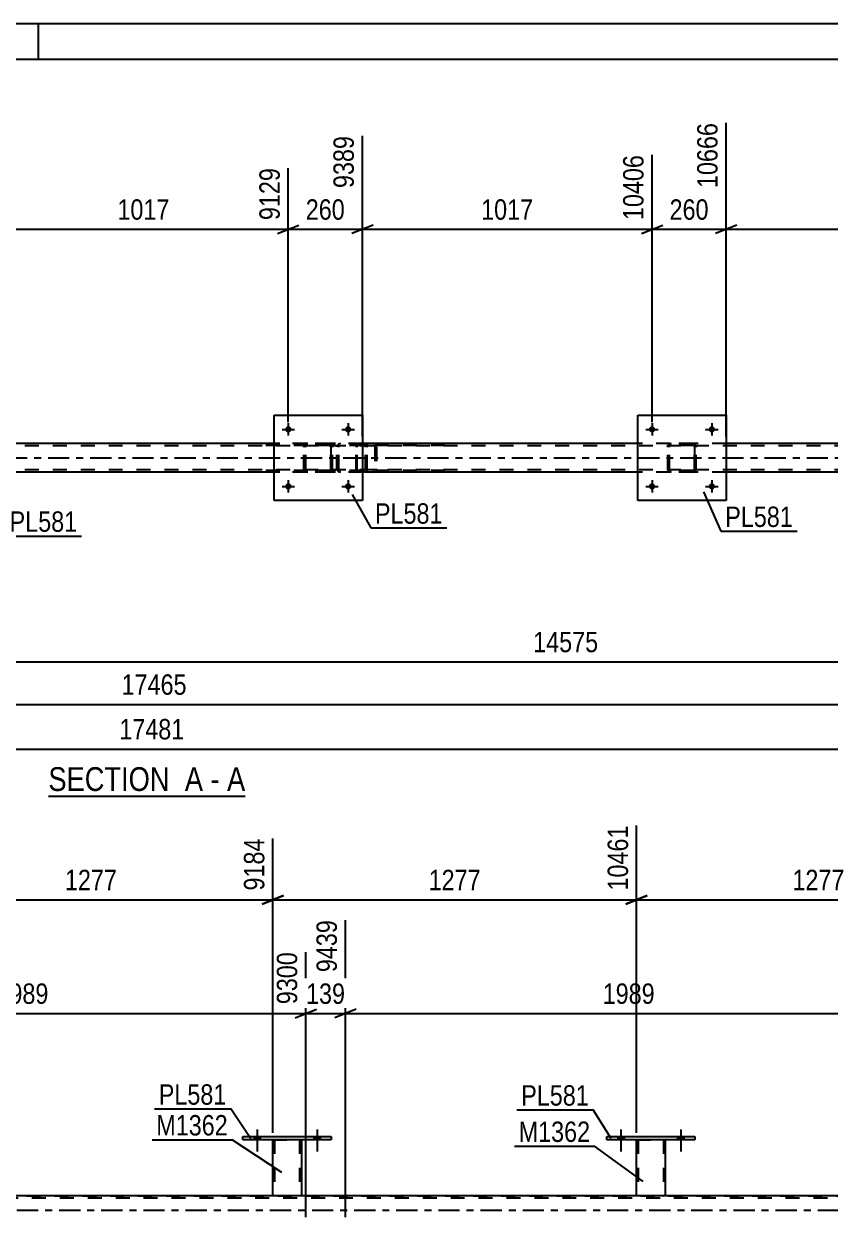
# Model space of a CAD drawing. Header units: millimetres. Extents: x 0 to 841, y 0 to 594.
# Drawn here: x 419 to 532.2, y 426.5 to 594 of the extents above; entities that cross this region are included whole.
import ezdxf

# ---------------------------------------------------------------- set-up
doc = ezdxf.new("R2010")
doc.units = ezdxf.units.MM
doc.linetypes.add('DXK_LINE_DOT2', pattern=[3.9198, 1.9599, -1.9599])
doc.linetypes.add('DXK_LINE_DOT3', pattern=[5.9187, 2.979, -0.9799, 0.9799, -0.9799])
doc.styles.add('Arial Narrow', font='ARIALN.TTF', dxfattribs={"height": 0.2})

# ---------------------------------------------------------------- blocks, each defined once
blk = doc.blocks.new('Unknown-404166606-1135')
at = {"color": 5, "linetype": 'Continuous'}
for p, q in [((841, 594), (0, 594)), ((421, 589), (421, 594)), ((836, 589), (5, 589))]:
    blk.add_line(p, q, dxfattribs=at)
blk = doc.blocks.new('Unknown-404166606-11 - 1346')
at = {"color": 6, "linetype": 'Continuous'}
blk.add_line((422.4, 485.54), (450.05, 485.54), dxfattribs=at)
at = {"color": 0, "linetype": 'Continuous'}
for points in [[(440.51, 486.29), (440.51, 489.79), (422.4, 489.79), (422.4, 486.29)], [(444.12, 486.29), (444.12, 489.79), (441.56, 489.79), (441.56, 486.29)], [(446.44, 486.29), (446.44, 489.79), (445.17, 489.79), (445.17, 486.29)], [(450.05, 486.29), (450.05, 489.79), (447.49, 489.79), (447.49, 486.29)]]:
    blk.add_wipeout(points, dxfattribs=at)
at = {"color": 7, "linetype": 'Continuous', "style": 'Arial Narrow'}
for s, p in [('SECTION ', (422.4, 486.29)), ('A', (441.56, 486.29)), ('A', (447.49, 486.29)), ('-', (445.17, 486.29))]:
    blk.add_text(s, height=3.34, dxfattribs=at).set_placement(p)
blk = doc.blocks.new('Part-404166606-20045 - 1346')
at = {"color": 7, "linetype": 'DXK_LINE_DOT2'}
for p, q in [((509.37, 534.58), (509.4, 534.76)), ((509.4, 534.76), (509.37, 534.58)), ((509.37, 531.54), (509.37, 534.58)), ((509.37, 531.54), (509.37, 534.58)), ((509.61, 534.58), (509.63, 534.67)), ((509.61, 531.54), (509.61, 534.58)), ((509.61, 531.54), (509.61, 534.58)), ((509.63, 534.67), (509.68, 534.75)), ((509.66, 535.02), (509.85, 535.06)), ((509.85, 535.06), (509.66, 535.02)), ((509.68, 534.75), (509.76, 534.8)), ((509.76, 534.8), (509.85, 534.82)), ((512.89, 535.06), (509.85, 535.06)), ((512.89, 534.82), (509.85, 534.82)), ((512.89, 535.06), (513.07, 535.02)), ((513.07, 535.02), (512.89, 535.06)), ((512.89, 534.82), (512.98, 534.8)), ((512.98, 534.8), (513.06, 534.75)), ((513.06, 534.75), (513.11, 534.67)), ((513.11, 534.67), (513.13, 534.58)), ((513.13, 531.54), (513.13, 534.58)), ((513.13, 534.58), (513.13, 531.54)), ((513.33, 534.76), (513.37, 534.58)), ((513.37, 534.58), (513.33, 534.76)), ((513.37, 531.54), (513.37, 534.58)), ((513.37, 531.54), (513.37, 534.58)), ((509.4, 531.35), (509.37, 531.54)), ((509.37, 531.54), (509.4, 531.35)), ((509.63, 531.44), (509.61, 531.54)), ((509.68, 531.37), (509.63, 531.44)), ((509.76, 531.31), (509.68, 531.37)), ((509.85, 531.3), (509.76, 531.31)), ((512.89, 531.3), (509.85, 531.3)), ((512.98, 531.31), (512.89, 531.3)), ((513.06, 531.37), (512.98, 531.31)), ((513.11, 531.44), (513.06, 531.37)), ((513.13, 531.54), (513.11, 531.44)), ((513.37, 531.54), (513.33, 531.35)), ((513.33, 531.35), (513.37, 531.54)), ((509.85, 531.06), (509.66, 531.09)), ((509.66, 531.09), (509.85, 531.06)), ((512.89, 531.06), (509.85, 531.06)), ((513.07, 531.09), (512.89, 531.06)), ((512.89, 531.06), (513.07, 531.09))]:
    blk.add_line(p, q, dxfattribs=at)
at = {"color": 7, "linetype": 'DXK_LINE_DOT3'}
blk.add_line((511.37, 533.06), (511.37, 533.06), dxfattribs=at)
at = {"color": 7, "linetype": 'DXK_LINE_DOT2'}
for centre, start, end in [((509.85, 534.58), 112.5, 157.5), ((509.85, 534.58), 112.5, 157.5), ((512.89, 534.58), 22.5, 67.5), ((512.89, 534.58), 22.5, 67.5), ((509.85, 531.54), 202.5, 247.5), ((509.85, 531.54), 202.5, 247.5), ((512.89, 531.54), 292.5, 337.5), ((512.89, 531.54), 292.5, 337.5)]:
    blk.add_arc(centre, 0.48, start, end, dxfattribs=at)
blk = doc.blocks.new('Part-404166606-1523 - 1346')
at = {"color": 7, "linetype": 'DXK_LINE_DOT2'}
for p, q in [((466.66, 535.06), (451.67, 535.06)), ((466.66, 534.82), (451.67, 534.82)), ((462.95, 534.76), (462.91, 534.58)), ((462.91, 531.54), (462.91, 534.58)), ((463.17, 534.58), (463.19, 534.67)), ((463.17, 531.54), (463.17, 534.58)), ((463.19, 534.67), (463.24, 534.75)), ((463.42, 535.06), (463.23, 535.02)), ((463.24, 534.75), (463.32, 534.8)), ((463.32, 534.8), (463.42, 534.82)), ((466.85, 535.02), (466.66, 535.06)), ((466.66, 534.82), (466.75, 534.8)), ((466.75, 534.8), (466.84, 534.75)), ((466.84, 534.75), (466.89, 534.67)), ((466.89, 534.67), (466.91, 534.58)), ((466.91, 531.54), (466.91, 534.58)), ((467.15, 534.66), (467.13, 534.76)), ((467.17, 534.58), (467.15, 534.66)), ((467.17, 531.54), (467.17, 534.58)), ((466.66, 531.3), (451.67, 531.3)), ((462.91, 531.54), (462.95, 531.35)), ((463.19, 531.44), (463.17, 531.54)), ((463.24, 531.37), (463.19, 531.44)), ((463.32, 531.31), (463.24, 531.37)), ((463.42, 531.3), (463.32, 531.31)), ((466.75, 531.31), (466.66, 531.3)), ((466.84, 531.37), (466.75, 531.31)), ((466.89, 531.44), (466.84, 531.37)), ((466.91, 531.54), (466.89, 531.44)), ((467.13, 531.35), (467.15, 531.45)), ((467.15, 531.45), (467.17, 531.54)), ((466.66, 531.06), (451.67, 531.06)), ((463.23, 531.09), (463.42, 531.06)), ((466.66, 531.06), (466.85, 531.09))]:
    blk.add_line(p, q, dxfattribs=at)
for centre, start, end in [((463.4, 534.55), 110.7583, 155.68), ((466.68, 534.55), 24.32, 69.2417), ((463.4, 531.56), 204.32, 249.2417), ((466.68, 531.56), 290.7583, 335.68)]:
    blk.add_arc(centre, 0.496, start, end, dxfattribs=at)
blk = doc.blocks.new('Part-404166606-1416 - 1346')
at = {"color": 7, "linetype": 'DXK_LINE_DOT2'}
for p, q in [((738.57, 534.74), (90.91, 534.74)), ((466.49, 535.06), (454.09, 535.06)), ((517.57, 535.06), (505.17, 535.06)), ((738.57, 531.38), (90.91, 531.38)), ((466.49, 531.06), (454.09, 531.06)), ((517.57, 531.06), (505.17, 531.06))]:
    blk.add_line(p, q, dxfattribs=at)
at = {"color": 2, "linetype": 'Continuous'}
for p, q in [((454.09, 535.06), (415.41, 535.06)), ((505.17, 535.06), (466.49, 535.06)), ((556.25, 535.06), (517.57, 535.06)), ((454.09, 531.06), (415.41, 531.06)), ((505.17, 531.06), (466.49, 531.06)), ((556.25, 531.06), (517.57, 531.06))]:
    blk.add_line(p, q, dxfattribs=at)
at = {"color": 7, "linetype": 'DXK_LINE_DOT3'}
blk.add_line((90.91, 533.06), (738.57, 533.06), dxfattribs=at)
blk = doc.blocks.new('Bolt-404166606-20072 - 1346')
at = {"linetype": 'Continuous'}
for points in [[(507.61, 529.06, -1), (506.73, 529.06, -1)], [(516.01, 529.06, -1), (515.13, 529.06, -1)]]:
    blk.add_hatch(color=1, dxfattribs=at).paths.add_polyline_path(points)
at = {"color": 1, "linetype": 'Continuous'}
for p, q in [((507.17, 529.94), (507.17, 528.18)), ((515.57, 529.94), (515.57, 528.18)), ((506.29, 529.06), (508.05, 529.06)), ((514.69, 529.06), (516.45, 529.06))]:
    blk.add_line(p, q, dxfattribs=at)
blk = doc.blocks.new('Part-404166606-1515 - 1346')
at = {"color": 7, "linetype": 'DXK_LINE_DOT2'}
for p, q in [((465.64, 534.76), (465.62, 534.58)), ((465.62, 531.54), (465.62, 534.58)), ((465.7, 534.91), (465.64, 534.76)), ((465.79, 535.02), (465.7, 534.91)), ((465.76, 534.58), (465.77, 534.67)), ((465.76, 531.54), (465.76, 534.58)), ((465.77, 534.67), (465.8, 534.75)), ((465.89, 535.06), (465.79, 535.02)), ((465.8, 534.75), (465.84, 534.8)), ((465.84, 534.8), (465.89, 534.82)), ((478.05, 535.06), (465.89, 535.06)), ((478.05, 534.82), (465.89, 534.82)), ((467.17, 534.82), (467.17, 535.06)), ((468.17, 535.02), (467.98, 535.06)), ((467.98, 534.82), (468.08, 534.8)), ((468.08, 534.8), (468.16, 534.75)), ((468.16, 534.75), (468.21, 534.67)), ((468.21, 534.67), (468.23, 534.58)), ((468.23, 534.58), (468.23, 531.54)), ((468.47, 534.66), (468.45, 534.76)), ((468.49, 534.58), (468.47, 534.66)), ((468.49, 534.58), (468.49, 531.54)), ((465.62, 531.54), (465.64, 531.35)), ((465.64, 531.35), (465.7, 531.2)), ((465.7, 531.2), (465.79, 531.09)), ((465.77, 531.44), (465.76, 531.54)), ((465.8, 531.37), (465.77, 531.44)), ((465.84, 531.31), (465.8, 531.37)), ((465.89, 531.3), (465.84, 531.31)), ((478.05, 531.3), (465.89, 531.3)), ((467.17, 531.06), (467.17, 531.3)), ((468.08, 531.31), (467.98, 531.3)), ((468.16, 531.37), (468.08, 531.31)), ((468.21, 531.44), (468.16, 531.37)), ((468.23, 531.54), (468.21, 531.44)), ((468.45, 531.35), (468.47, 531.45)), ((468.47, 531.45), (468.49, 531.54)), ((465.79, 531.09), (465.89, 531.06)), ((478.05, 531.06), (465.89, 531.06)), ((467.98, 531.06), (468.17, 531.09))]:
    blk.add_line(p, q, dxfattribs=at)
for centre, start, end in [((468, 534.56), 23.8494, 68.8059), ((468, 531.55), 291.1941, 336.1506)]:
    blk.add_arc(centre, 0.492, start, end, dxfattribs=at)
blk = doc.blocks.new('Part-404166606-20043 - 1346')
at = {"color": 7, "linetype": 'DXK_LINE_DOT2'}
for p, q in [((458.29, 534.58), (458.32, 534.76)), ((458.32, 534.76), (458.29, 534.58)), ((458.29, 531.54), (458.29, 534.58)), ((458.29, 531.54), (458.29, 534.58)), ((458.53, 534.58), (458.55, 534.67)), ((458.53, 531.54), (458.53, 534.58)), ((458.53, 531.54), (458.53, 534.58)), ((458.55, 534.67), (458.6, 534.75)), ((458.58, 535.02), (458.77, 535.06)), ((458.77, 535.06), (458.58, 535.02)), ((458.6, 534.75), (458.68, 534.8)), ((458.68, 534.8), (458.77, 534.82)), ((461.81, 535.06), (458.77, 535.06)), ((461.81, 534.82), (458.77, 534.82)), ((461.81, 535.06), (461.99, 535.02)), ((461.99, 535.02), (461.81, 535.06)), ((461.81, 534.82), (461.9, 534.8)), ((461.9, 534.8), (461.98, 534.75)), ((461.98, 534.75), (462.03, 534.67)), ((462.03, 534.67), (462.05, 534.58)), ((462.05, 531.54), (462.05, 534.58)), ((462.05, 534.58), (462.05, 531.54)), ((462.25, 534.76), (462.29, 534.58)), ((462.29, 534.58), (462.25, 534.76)), ((462.29, 531.54), (462.29, 534.58)), ((462.29, 531.54), (462.29, 534.58)), ((458.32, 531.35), (458.29, 531.54)), ((458.29, 531.54), (458.32, 531.35)), ((458.55, 531.44), (458.53, 531.54)), ((458.6, 531.37), (458.55, 531.44)), ((458.68, 531.31), (458.6, 531.37)), ((458.77, 531.3), (458.68, 531.31)), ((461.81, 531.3), (458.77, 531.3)), ((461.9, 531.31), (461.81, 531.3)), ((461.98, 531.37), (461.9, 531.31)), ((462.03, 531.44), (461.98, 531.37)), ((462.05, 531.54), (462.03, 531.44)), ((462.29, 531.54), (462.25, 531.35)), ((462.25, 531.35), (462.29, 531.54)), ((458.77, 531.06), (458.58, 531.09)), ((458.58, 531.09), (458.77, 531.06)), ((461.81, 531.06), (458.77, 531.06)), ((461.99, 531.09), (461.81, 531.06)), ((461.81, 531.06), (461.99, 531.09))]:
    blk.add_line(p, q, dxfattribs=at)
at = {"color": 7, "linetype": 'DXK_LINE_DOT3'}
blk.add_line((460.29, 533.06), (460.29, 533.06), dxfattribs=at)
at = {"color": 7, "linetype": 'DXK_LINE_DOT2'}
for centre, start, end in [((458.77, 534.58), 112.5, 157.5), ((458.77, 534.58), 112.5, 157.5), ((461.81, 534.58), 22.5, 67.5), ((461.81, 534.58), 22.5, 67.5), ((458.77, 531.54), 202.5, 247.5), ((458.77, 531.54), 202.5, 247.5), ((461.81, 531.54), 292.5, 337.5), ((461.81, 531.54), 292.5, 337.5)]:
    blk.add_arc(centre, 0.48, start, end, dxfattribs=at)
blk = doc.blocks.new('Part-404166606-20044 - 1346')
at = {"color": 2, "linetype": 'Continuous'}
for p, q in [((454.09, 527.06), (454.09, 539.06)), ((454.09, 539.06), (466.49, 539.06)), ((466.49, 539.06), (466.49, 527.06)), ((466.49, 527.06), (454.09, 527.06))]:
    blk.add_line(p, q, dxfattribs=at)
blk = doc.blocks.new('Part-404166606-20046 - 1346')
at = {"color": 2, "linetype": 'Continuous'}
for p, q in [((505.17, 527.06), (505.17, 539.06)), ((505.17, 539.06), (517.57, 539.06)), ((517.57, 539.06), (517.57, 527.06)), ((517.57, 527.06), (505.17, 527.06))]:
    blk.add_line(p, q, dxfattribs=at)
blk = doc.blocks.new('Bolt-404166606-20070 - 1346')
at = {"linetype": 'Continuous'}
for points in [[(456.53, 529.06, -1), (455.65, 529.06, -1)], [(464.93, 529.06, -1), (464.05, 529.06, -1)]]:
    blk.add_hatch(color=1, dxfattribs=at).paths.add_polyline_path(points)
at = {"color": 1, "linetype": 'Continuous'}
for p, q in [((456.09, 529.94), (456.09, 528.18)), ((464.49, 529.94), (464.49, 528.18)), ((455.21, 529.06), (456.97, 529.06)), ((463.61, 529.06), (465.37, 529.06))]:
    blk.add_line(p, q, dxfattribs=at)
blk = doc.blocks.new('Bolt-404166606-20071 - 1346')
at = {"linetype": 'Continuous'}
for points in [[(456.53, 537.06, -1), (455.65, 537.06, -1)], [(464.93, 537.06, -1), (464.05, 537.06, -1)]]:
    blk.add_hatch(color=1, dxfattribs=at).paths.add_polyline_path(points)
at = {"color": 1, "linetype": 'Continuous'}
for p, q in [((456.09, 537.94), (456.09, 536.18)), ((464.49, 537.94), (464.49, 536.18)), ((455.21, 537.06), (456.97, 537.06)), ((463.61, 537.06), (465.37, 537.06))]:
    blk.add_line(p, q, dxfattribs=at)
blk = doc.blocks.new('Bolt-404166606-20073 - 1346')
at = {"linetype": 'Continuous'}
for points in [[(507.61, 537.06, -1), (506.73, 537.06, -1)], [(516.01, 537.06, -1), (515.13, 537.06, -1)]]:
    blk.add_hatch(color=1, dxfattribs=at).paths.add_polyline_path(points)
at = {"color": 1, "linetype": 'Continuous'}
for p, q in [((507.17, 537.94), (507.17, 536.18)), ((515.57, 537.94), (515.57, 536.18)), ((506.29, 537.06), (508.05, 537.06)), ((514.69, 537.06), (516.45, 537.06))]:
    blk.add_line(p, q, dxfattribs=at)
blk = doc.blocks.new('Part-404166606-20387 - 2093')
at = {"color": 2, "linetype": 'Continuous'}
for p, q in [((500.8, 437.29), (500.8, 437.77)), ((500.8, 437.77), (513.2, 437.77)), ((513.2, 437.77), (513.2, 437.29)), ((513.2, 437.29), (500.8, 437.29))]:
    blk.add_line(p, q, dxfattribs=at)
blk = doc.blocks.new('Part-404166606-2361 - 2093')
at = {"color": 7, "linetype": 'DXK_LINE_DOT2'}
for p, q in [((727.8, 429.13), (86.54, 429.13)), ((113.59, 429.45), (727.8, 429.45)), ((457.92, 429.45), (453.92, 429.45)), ((509, 429.45), (505, 429.45))]:
    blk.add_line(p, q, dxfattribs=at)
at = {"color": 2, "linetype": 'Continuous'}
for p, q in [((453.92, 429.45), (406.83, 429.45)), ((505, 429.45), (457.92, 429.45)), ((556.08, 429.45), (509, 429.45))]:
    blk.add_line(p, q, dxfattribs=at)
at = {"color": 7, "linetype": 'DXK_LINE_DOT3'}
blk.add_line((86.54, 427.45), (727.8, 427.45), dxfattribs=at)
blk = doc.blocks.new('Bolt-404166606-20414 - 2093')
at = {"linetype": 'Continuous'}
for points in [[(502.36, 437.29), (503.24, 437.29), (503.24, 437.77), (502.36, 437.77)], [(510.76, 437.29), (511.64, 437.29), (511.64, 437.77), (510.76, 437.77)]]:
    blk.add_hatch(color=1, dxfattribs=at).paths.add_polyline_path(points)
at = {"color": 1, "linetype": 'Continuous'}
for p, q in [((502.36, 437.77), (502.36, 437.29)), ((502.8, 438.77), (502.8, 435.65)), ((503.24, 437.77), (503.24, 437.29)), ((510.76, 437.77), (510.76, 437.29)), ((511.2, 438.77), (511.2, 435.65)), ((511.64, 437.77), (511.64, 437.29))]:
    blk.add_line(p, q, dxfattribs=at)
blk = doc.blocks.new('Bolt-404166606-20411 - 2093')
at = {"linetype": 'Continuous'}
for points in [[(451.28, 437.29), (452.16, 437.29), (452.16, 437.77), (451.28, 437.77)], [(459.68, 437.29), (460.56, 437.29), (460.56, 437.77), (459.68, 437.77)]]:
    blk.add_hatch(color=1, dxfattribs=at).paths.add_polyline_path(points)
at = {"color": 1, "linetype": 'Continuous'}
for p, q in [((451.28, 437.77), (451.28, 437.29)), ((451.72, 438.77), (451.72, 435.65)), ((452.16, 437.77), (452.16, 437.29)), ((459.68, 437.77), (459.68, 437.29)), ((460.12, 438.77), (460.12, 435.65)), ((460.56, 437.77), (460.56, 437.29))]:
    blk.add_line(p, q, dxfattribs=at)
blk = doc.blocks.new('Part-404166606-20384 - 2093')
at = {"color": 2, "linetype": 'Continuous'}
for p, q in [((453.92, 429.45), (453.92, 437.29)), ((457.92, 437.29), (457.92, 429.45)), ((457.88, 429.45), (453.92, 429.45)), ((457.92, 429.45), (457.88, 429.45))]:
    blk.add_line(p, q, dxfattribs=at)
at = {"color": 7, "linetype": 'DXK_LINE_DOT2'}
for p, q in [((453.92, 437.29), (457.92, 437.29)), ((453.92, 437.29), (453.92, 437.29)), ((453.92, 437.29), (453.92, 437.29)), ((454.16, 437.29), (454.16, 429.45)), ((457.68, 437.29), (457.68, 429.45)), ((457.92, 437.29), (457.92, 437.29)), ((457.92, 437.29), (457.92, 437.29)), ((457.66, 429.45), (457.68, 429.45))]:
    blk.add_line(p, q, dxfattribs=at)
blk = doc.blocks.new('Part-404166606-20385 - 2093')
at = {"color": 2, "linetype": 'Continuous'}
for p, q in [((449.72, 437.29), (449.72, 437.77)), ((449.72, 437.77), (462.12, 437.77)), ((462.12, 437.77), (462.12, 437.29)), ((462.12, 437.29), (449.72, 437.29))]:
    blk.add_line(p, q, dxfattribs=at)
blk = doc.blocks.new('Part-404166606-20386 - 2093')
at = {"color": 2, "linetype": 'Continuous'}
for p, q in [((505, 429.45), (505, 437.29)), ((509, 437.29), (509, 429.45)), ((508.96, 429.45), (505, 429.45)), ((509, 429.45), (508.96, 429.45))]:
    blk.add_line(p, q, dxfattribs=at)
at = {"color": 7, "linetype": 'DXK_LINE_DOT2'}
for p, q in [((505, 437.29), (509, 437.29)), ((505, 437.29), (505, 437.29)), ((505, 437.29), (505, 437.29)), ((505.24, 437.29), (505.24, 429.45)), ((508.76, 437.29), (508.76, 429.45)), ((509, 437.29), (509, 437.29)), ((509, 437.29), (509, 437.29)), ((508.74, 429.45), (508.76, 429.45))]:
    blk.add_line(p, q, dxfattribs=at)
blk = doc.blocks.new('Bolt-404166606-20412 - 2093')
at = {"linetype": 'Continuous'}
for points in [[(451.28, 437.29), (452.16, 437.29), (452.16, 437.77), (451.28, 437.77)], [(459.68, 437.29), (460.56, 437.29), (460.56, 437.77), (459.68, 437.77)]]:
    blk.add_hatch(color=1, dxfattribs=at).paths.add_polyline_path(points)
at = {"color": 1, "linetype": 'Continuous'}
for p, q in [((451.28, 437.77), (451.28, 437.29)), ((451.72, 438.77), (451.72, 435.65)), ((452.16, 437.77), (452.16, 437.29)), ((459.68, 437.77), (459.68, 437.29)), ((460.12, 438.77), (460.12, 435.65)), ((460.56, 437.77), (460.56, 437.29))]:
    blk.add_line(p, q, dxfattribs=at)
blk = doc.blocks.new('Bolt-404166606-20413 - 2093')
at = {"linetype": 'Continuous'}
for points in [[(502.36, 437.29), (503.24, 437.29), (503.24, 437.77), (502.36, 437.77)], [(510.76, 437.29), (511.64, 437.29), (511.64, 437.77), (510.76, 437.77)]]:
    blk.add_hatch(color=1, dxfattribs=at).paths.add_polyline_path(points)
at = {"color": 1, "linetype": 'Continuous'}
for p, q in [((502.36, 437.77), (502.36, 437.29)), ((502.8, 438.77), (502.8, 435.65)), ((503.24, 437.77), (503.24, 437.29)), ((510.76, 437.77), (510.76, 437.29)), ((511.2, 438.77), (511.2, 435.65)), ((511.64, 437.77), (511.64, 437.29))]:
    blk.add_line(p, q, dxfattribs=at)
blk = doc.blocks.new('StraightDimension-404166606-1921 - 1346')
at = {"color": 7, "linetype": 'Continuous'}
blk.add_line((90.27, 492.18), (783.59, 492.18), dxfattribs=at)
at = {"color": 0}
blk.add_wipeout([(442.1, 492.93), (442.1, 497.13), (431.76, 497.13), (431.76, 492.93)], dxfattribs=at)
at = {"color": 3, "style": 'Arial Narrow'}
blk.add_text('17481', height=2.863, dxfattribs=at).set_placement((432.36, 493.53))
blk = doc.blocks.new('StraightDimension-404166606-14666 - 1346')
at = {"color": 7, "linetype": 'Continuous'}
blk.add_line((206.51, 504.42), (783.59, 504.42), dxfattribs=at)
at = {"color": 0}
blk.add_wipeout([(500.22, 505.17), (500.22, 509.37), (489.88, 509.37), (489.88, 505.17)], dxfattribs=at)
at = {"color": 3, "style": 'Arial Narrow'}
blk.add_text('14575', height=2.863, dxfattribs=at).set_placement((490.48, 505.77))
blk = doc.blocks.new('StraightDimension-404166606-2054 - 1346')
at = {"color": 7, "linetype": 'Continuous'}
blk.add_line((90.91, 498.45), (783.59, 498.45), dxfattribs=at)
at = {"color": 0}
blk.add_wipeout([(442.42, 499.2), (442.42, 503.4), (432.08, 503.4), (432.08, 499.2)], dxfattribs=at)
at = {"color": 3, "style": 'Arial Narrow'}
blk.add_text('17465', height=2.863, dxfattribs=at).set_placement((432.68, 499.8))
blk = doc.blocks.new('StraightDimension-404166606-34511 - 1346')
at = {"color": 7, "linetype": 'Continuous'}
for p, q in [((466.49, 536.06), (466.49, 578.26)), ((456.09, 538.06), (456.09, 573.76)), ((454.59, 564.55), (457.59, 565.75)), ((456.09, 565.15), (466.49, 565.15)), ((467.99, 565.75), (464.99, 564.55))]:
    blk.add_line(p, q, dxfattribs=at)
at = {"color": 0}
blk.add_wipeout([(464.63, 565.9), (464.63, 570.1), (457.94, 570.1), (457.94, 565.9)], dxfattribs=at)
at = {"color": 3, "style": 'Arial Narrow'}
blk.add_text('260', height=2.863, dxfattribs=at).set_placement((458.54, 566.5))
at = {"color": 0, "linetype": 'Continuous'}
blk.add_wipeout([(465.89, 578.86), (461.69, 578.86), (461.69, 570.35), (465.89, 570.35)], dxfattribs=at)
at = {"color": 3, "linetype": 'Continuous', "style": 'Arial Narrow'}
blk.add_text('9389', height=2.863, rotation=90.0002, dxfattribs=at).set_placement((465.29, 570.95))
blk = doc.blocks.new('StraightDimension-404166606-34510 - 1346')
at = {"color": 7, "linetype": 'Continuous'}
for p, q in [((466.49, 536.06), (466.49, 578.26)), ((507.17, 538.06), (507.17, 575.59)), ((467.99, 565.75), (464.99, 564.55)), ((466.49, 565.15), (507.17, 565.15)), ((505.67, 564.55), (508.67, 565.75))]:
    blk.add_line(p, q, dxfattribs=at)
at = {"color": 0, "linetype": 'Continuous'}
blk.add_wipeout([(506.57, 576.19), (502.37, 576.19), (502.37, 565.85), (506.57, 565.85)], dxfattribs=at)
at = {"color": 0}
blk.add_wipeout([(491.08, 565.9), (491.08, 570.1), (482.57, 570.1), (482.57, 565.9)], dxfattribs=at)
at = {"color": 3, "linetype": 'Continuous', "style": 'Arial Narrow'}
blk.add_text('10406', height=2.863, rotation=90.0002, dxfattribs=at).set_placement((505.97, 566.45))
at = {"color": 3, "style": 'Arial Narrow'}
blk.add_text('1017', height=2.863, dxfattribs=at).set_placement((483.17, 566.5))
blk = doc.blocks.new('StraightDimension-404166606-34508 - 1346')
at = {"color": 7, "linetype": 'Continuous'}
for p, q in [((517.57, 536.06), (517.57, 580.09)), ((558.25, 538.06), (558.25, 575.59)), ((519.07, 565.75), (516.07, 564.55)), ((517.57, 565.15), (558.25, 565.15)), ((556.75, 564.55), (559.75, 565.75))]:
    blk.add_line(p, q, dxfattribs=at)
at = {"color": 0, "linetype": 'Continuous'}
blk.add_wipeout([(557.65, 576.19), (553.45, 576.19), (553.45, 565.85), (557.65, 565.85)], dxfattribs=at)
at = {"color": 0}
blk.add_wipeout([(542.16, 565.9), (542.16, 570.1), (533.65, 570.1), (533.65, 565.9)], dxfattribs=at)
at = {"color": 3, "linetype": 'Continuous', "style": 'Arial Narrow'}
blk.add_text('11683', height=2.863, rotation=90.0002, dxfattribs=at).set_placement((557.05, 566.45))
at = {"color": 3, "style": 'Arial Narrow'}
blk.add_text('1017', height=2.863, dxfattribs=at).set_placement((534.25, 566.5))
blk = doc.blocks.new('StraightDimension-404166606-34509 - 1346')
at = {"color": 7, "linetype": 'Continuous'}
for p, q in [((517.57, 536.06), (517.57, 580.09)), ((507.17, 538.06), (507.17, 575.59)), ((505.67, 564.55), (508.67, 565.75)), ((507.17, 565.15), (517.57, 565.15)), ((519.07, 565.75), (516.07, 564.55))]:
    blk.add_line(p, q, dxfattribs=at)
at = {"color": 0}
blk.add_wipeout([(515.71, 565.9), (515.71, 570.1), (509.03, 570.1), (509.03, 565.9)], dxfattribs=at)
at = {"color": 3, "style": 'Arial Narrow'}
blk.add_text('260', height=2.863, dxfattribs=at).set_placement((509.63, 566.5))
at = {"color": 0, "linetype": 'Continuous'}
blk.add_wipeout([(516.97, 580.69), (512.77, 580.69), (512.77, 570.35), (516.97, 570.35)], dxfattribs=at)
at = {"color": 3, "linetype": 'Continuous', "style": 'Arial Narrow'}
blk.add_text('10666', height=2.863, rotation=90.0002, dxfattribs=at).set_placement((516.37, 570.95))
blk = doc.blocks.new('StraightDimension-404166606-34512 - 1346')
at = {"color": 7, "linetype": 'Continuous'}
for p, q in [((415.41, 536.06), (415.41, 578.26)), ((456.09, 538.06), (456.09, 573.76)), ((416.91, 565.75), (413.91, 564.55)), ((415.41, 565.15), (456.09, 565.15)), ((454.59, 564.55), (457.59, 565.75))]:
    blk.add_line(p, q, dxfattribs=at)
at = {"color": 0, "linetype": 'Continuous'}
blk.add_wipeout([(455.49, 574.36), (451.29, 574.36), (451.29, 565.85), (455.49, 565.85)], dxfattribs=at)
at = {"color": 0}
blk.add_wipeout([(440, 565.9), (440, 570.1), (431.49, 570.1), (431.49, 565.9)], dxfattribs=at)
at = {"color": 3, "linetype": 'Continuous', "style": 'Arial Narrow'}
blk.add_text('9129', height=2.863, rotation=90.0002, dxfattribs=at).set_placement((454.89, 566.45))
at = {"color": 3, "style": 'Arial Narrow'}
blk.add_text('1017', height=2.863, dxfattribs=at).set_placement((432.09, 566.5))
blk = doc.blocks.new('StraightDimension-404166606-14271 - 2093')
at = {"color": 7, "linetype": 'Continuous'}
for p, q in [((464.11, 426.45), (464.11, 468.16)), ((543.67, 426.45), (543.67, 465.49)), ((465.61, 455.65), (462.61, 454.45)), ((464.11, 455.05), (543.67, 455.05)), ((542.17, 454.45), (545.17, 455.65))]:
    blk.add_line(p, q, dxfattribs=at)
at = {"color": 0, "linetype": 'Continuous'}
blk.add_wipeout([(543.07, 466.09), (538.87, 466.09), (538.87, 455.75), (543.07, 455.75)], dxfattribs=at)
at = {"color": 0}
blk.add_wipeout([(508.15, 455.8), (508.15, 460), (499.64, 460), (499.64, 455.8)], dxfattribs=at)
at = {"color": 3, "linetype": 'Continuous', "style": 'Arial Narrow'}
blk.add_text('11428', height=2.863, rotation=90.0002, dxfattribs=at).set_placement((542.47, 456.35))
at = {"color": 3, "style": 'Arial Narrow'}
blk.add_text('1989', height=2.863, dxfattribs=at).set_placement((500.24, 456.4))
blk = doc.blocks.new('StraightDimension-404166606-36323 - 2093')
at = {"color": 7, "linetype": 'Continuous'}
for p, q in [((505, 438.29), (505, 481.45)), ((453.92, 438.29), (453.92, 479.63)), ((455.42, 471.61), (452.42, 470.41)), ((453.92, 471.01), (505, 471.01)), ((503.5, 470.41), (506.5, 471.61))]:
    blk.add_line(p, q, dxfattribs=at)
at = {"color": 0, "linetype": 'Continuous'}
blk.add_wipeout([(504.4, 482.05), (500.2, 482.05), (500.2, 471.71), (504.4, 471.71)], dxfattribs=at)
at = {"color": 0}
blk.add_wipeout([(483.71, 471.76), (483.71, 475.96), (475.2, 475.96), (475.2, 471.76)], dxfattribs=at)
at = {"color": 3, "linetype": 'Continuous', "style": 'Arial Narrow'}
blk.add_text('10461', height=2.863, rotation=90.0002, dxfattribs=at).set_placement((503.8, 472.31))
at = {"color": 3, "style": 'Arial Narrow'}
blk.add_text('1277', height=2.863, dxfattribs=at).set_placement((475.8, 472.36))
blk = doc.blocks.new('StraightDimension-404166606-14273 - 2093')
at = {"color": 7, "linetype": 'Continuous'}
for p, q in [((378.98, 426.45), (378.98, 468.16)), ((458.54, 426.45), (458.54, 463.66)), ((380.48, 455.65), (377.48, 454.45)), ((378.98, 455.05), (458.54, 455.05)), ((457.04, 454.45), (460.04, 455.65))]:
    blk.add_line(p, q, dxfattribs=at)
at = {"color": 0, "linetype": 'Continuous'}
blk.add_wipeout([(457.94, 464.26), (453.74, 464.26), (453.74, 455.75), (457.94, 455.75)], dxfattribs=at)
at = {"color": 0}
blk.add_wipeout([(423.02, 455.8), (423.02, 460), (414.5, 460), (414.5, 455.8)], dxfattribs=at)
at = {"color": 3, "linetype": 'Continuous', "style": 'Arial Narrow'}
blk.add_text('9300', height=2.863, rotation=90.0002, dxfattribs=at).set_placement((457.34, 456.35))
at = {"color": 3, "style": 'Arial Narrow'}
blk.add_text('1989', height=2.863, dxfattribs=at).set_placement((415.1, 456.4))
blk = doc.blocks.new('StraightDimension-404166606-14272 - 2093')
at = {"color": 7, "linetype": 'Continuous'}
for p, q in [((464.11, 426.45), (464.11, 468.16)), ((458.54, 426.45), (458.54, 463.66)), ((457.04, 454.45), (460.04, 455.65)), ((458.54, 455.05), (464.11, 455.05)), ((465.61, 455.65), (462.61, 454.45))]:
    blk.add_line(p, q, dxfattribs=at)
at = {"color": 0}
blk.add_wipeout([(464.67, 455.8), (464.67, 460), (457.98, 460), (457.98, 455.8)], dxfattribs=at)
at = {"color": 3, "style": 'Arial Narrow'}
blk.add_text('139', height=2.863, dxfattribs=at).set_placement((458.58, 456.4))
at = {"color": 0, "linetype": 'Continuous'}
blk.add_wipeout([(463.51, 468.76), (459.31, 468.76), (459.31, 460.25), (463.51, 460.25)], dxfattribs=at)
at = {"color": 3, "linetype": 'Continuous', "style": 'Arial Narrow'}
blk.add_text('9439', height=2.863, rotation=90.0002, dxfattribs=at).set_placement((462.91, 460.85))
blk = doc.blocks.new('StraightDimension-404166606-36322 - 2093')
at = {"color": 7, "linetype": 'Continuous'}
for p, q in [((505, 438.29), (505, 481.45)), ((556.08, 438.29), (556.08, 481.45)), ((506.5, 471.61), (503.5, 470.41)), ((505, 471.01), (556.08, 471.01)), ((554.58, 470.41), (557.58, 471.61))]:
    blk.add_line(p, q, dxfattribs=at)
at = {"color": 0, "linetype": 'Continuous'}
blk.add_wipeout([(555.48, 482.05), (551.28, 482.05), (551.28, 471.71), (555.48, 471.71)], dxfattribs=at)
at = {"color": 0}
blk.add_wipeout([(534.79, 471.76), (534.79, 475.96), (526.28, 475.96), (526.28, 471.76)], dxfattribs=at)
at = {"color": 3, "linetype": 'Continuous', "style": 'Arial Narrow'}
blk.add_text('11738', height=2.863, rotation=90.0002, dxfattribs=at).set_placement((554.88, 472.31))
at = {"color": 3, "style": 'Arial Narrow'}
blk.add_text('1277', height=2.863, dxfattribs=at).set_placement((526.88, 472.36))
blk = doc.blocks.new('StraightDimension-404166606-36324 - 2093')
at = {"color": 7, "linetype": 'Continuous'}
for p, q in [((402.83, 438.29), (402.83, 479.63)), ((453.92, 438.29), (453.92, 479.63)), ((404.33, 471.61), (401.33, 470.41)), ((402.83, 471.01), (453.92, 471.01)), ((452.42, 470.41), (455.42, 471.61))]:
    blk.add_line(p, q, dxfattribs=at)
at = {"color": 0, "linetype": 'Continuous'}
blk.add_wipeout([(453.32, 480.23), (449.12, 480.23), (449.12, 471.71), (453.32, 471.71)], dxfattribs=at)
at = {"color": 0}
blk.add_wipeout([(432.63, 471.76), (432.63, 475.96), (424.12, 475.96), (424.12, 471.76)], dxfattribs=at)
at = {"color": 3, "linetype": 'Continuous', "style": 'Arial Narrow'}
blk.add_text('9184', height=2.863, rotation=90.0002, dxfattribs=at).set_placement((452.72, 472.31))
at = {"color": 3, "style": 'Arial Narrow'}
blk.add_text('1277', height=2.863, dxfattribs=at).set_placement((424.72, 472.36))
blk = doc.blocks.new('Mark-404166606-39552 - 1346')
at = {"color": 0}
blk.add_wipeout([(426.46, 522.68), (426.46, 525.68), (416.96, 525.68), (416.96, 522.68)], dxfattribs=at)
blk.add_wipeout([(426.46, 522.68), (426.46, 525.68), (416.96, 525.68), (416.96, 522.68)], dxfattribs=at)
at = {"color": 30, "linetype": 'Continuous'}
for p, q in [((413.78, 528.32), (416.36, 522.08)), ((416.36, 522.08), (427.06, 522.08))]:
    blk.add_line(p, q, dxfattribs=at)
at = {"color": 3, "style": 'Arial Narrow'}
blk.add_text('PL581', height=2.863, dxfattribs=at).set_placement((416.96, 522.68))
blk = doc.blocks.new('Mark-404166606-39555 - 1346')
at = {"color": 0}
blk.add_wipeout([(477.76, 523.82), (477.76, 526.82), (468.26, 526.82), (468.26, 523.82)], dxfattribs=at)
blk.add_wipeout([(477.76, 523.82), (477.76, 526.82), (468.26, 526.82), (468.26, 523.82)], dxfattribs=at)
at = {"color": 30, "linetype": 'Continuous'}
for p, q in [((465.08, 527.9), (467.66, 523.22)), ((467.66, 523.22), (478.36, 523.22))]:
    blk.add_line(p, q, dxfattribs=at)
at = {"color": 3, "style": 'Arial Narrow'}
blk.add_text('PL581', height=2.863, dxfattribs=at).set_placement((468.26, 523.82))
blk = doc.blocks.new('Mark-404166606-39558 - 1346')
at = {"color": 0}
blk.add_wipeout([(526.96, 523.36), (526.96, 526.36), (517.45, 526.36), (517.45, 523.36)], dxfattribs=at)
blk.add_wipeout([(526.96, 523.36), (526.96, 526.36), (517.45, 526.36), (517.45, 523.36)], dxfattribs=at)
at = {"color": 30, "linetype": 'Continuous'}
for p, q in [((514.39, 528.3), (516.85, 522.76)), ((516.85, 522.76), (527.56, 522.76))]:
    blk.add_line(p, q, dxfattribs=at)
at = {"color": 3, "style": 'Arial Narrow'}
blk.add_text('PL581', height=2.863, dxfattribs=at).set_placement((517.45, 523.36))
blk = doc.blocks.new('Mark-404166606-36933 - 2093')
at = {"color": 0}
blk.add_wipeout([(498.49, 437.01), (498.49, 440.01), (488.44, 440.01), (488.44, 437.01)], dxfattribs=at)
blk.add_wipeout([(498.49, 437.01), (498.49, 440.01), (488.44, 440.01), (488.44, 437.01)], dxfattribs=at)
at = {"color": 30, "linetype": 'Continuous'}
for p in [(487.84, 436.41), (505.94, 431.46)]:
    blk.add_line(p, (499.09, 436.41), dxfattribs=at)
at = {"color": 3, "style": 'Arial Narrow'}
blk.add_text('M1362', height=2.863, dxfattribs=at).set_placement((488.44, 437.01))
blk = doc.blocks.new('Mark-404166606-36927 - 2093')
at = {"color": 0}
blk.add_wipeout([(447.61, 437.92), (447.61, 440.92), (437.55, 440.92), (437.55, 437.92)], dxfattribs=at)
blk.add_wipeout([(447.61, 437.92), (447.61, 440.92), (437.55, 440.92), (437.55, 437.92)], dxfattribs=at)
at = {"color": 30, "linetype": 'Continuous'}
for p in [(436.95, 437.32), (455.16, 432.7)]:
    blk.add_line(p, (448.21, 437.32), dxfattribs=at)
at = {"color": 3, "style": 'Arial Narrow'}
blk.add_text('M1362', height=2.863, dxfattribs=at).set_placement((437.55, 437.92))
blk = doc.blocks.new('Mark-404166606-36930 - 2093')
at = {"color": 0}
blk.add_wipeout([(447.4, 442.24), (447.4, 445.24), (437.9, 445.24), (437.9, 442.24)], dxfattribs=at)
blk.add_wipeout([(447.4, 442.24), (447.4, 445.24), (437.9, 445.24), (437.9, 442.24)], dxfattribs=at)
at = {"color": 30, "linetype": 'Continuous'}
for p in [(437.3, 441.64), (450.82, 437.46)]:
    blk.add_line(p, (448, 441.64), dxfattribs=at)
at = {"color": 3, "style": 'Arial Narrow'}
blk.add_text('PL581', height=2.863, dxfattribs=at).set_placement((437.9, 442.24))
blk = doc.blocks.new('Mark-404166606-36936 - 2093')
at = {"color": 0}
blk.add_wipeout([(498.3, 442.11), (498.3, 445.11), (488.8, 445.11), (488.8, 442.11)], dxfattribs=at)
blk.add_wipeout([(498.3, 442.11), (498.3, 445.11), (488.8, 445.11), (488.8, 442.11)], dxfattribs=at)
at = {"color": 30, "linetype": 'Continuous'}
for p in [(488.2, 441.51), (501.45, 437.48)]:
    blk.add_line(p, (498.9, 441.51), dxfattribs=at)
at = {"color": 3, "style": 'Arial Narrow'}
blk.add_text('PL581', height=2.863, dxfattribs=at).set_placement((488.8, 442.11))

msp = doc.modelspace()

# ---------------------------------------------------------------- block references
for name in ['Unknown-404166606-1135', 'Part-404166606-20044 - 1346', 'Bolt-404166606-20071 - 1346', 'Part-404166606-20046 - 1346', 'Bolt-404166606-20073 - 1346', 'Part-404166606-1416 - 1346', 'Part-404166606-1523 - 1346', 'Part-404166606-20043 - 1346', 'Part-404166606-1515 - 1346', 'Part-404166606-20045 - 1346', 'Bolt-404166606-20070 - 1346', 'Bolt-404166606-20072 - 1346', 'Part-404166606-20385 - 2093', 'Bolt-404166606-20411 - 2093', 'Bolt-404166606-20412 - 2093', 'Part-404166606-20387 - 2093', 'Bolt-404166606-20414 - 2093', 'Bolt-404166606-20413 - 2093', 'Part-404166606-20384 - 2093', 'Part-404166606-20386 - 2093', 'Part-404166606-2361 - 2093']:
    msp.add_blockref(name, (0, 0))

# ---------------------------------------------------------------- next in the draw order: block references
for name in ['StraightDimension-404166606-34508 - 1346', 'StraightDimension-404166606-34511 - 1346', 'Unknown-404166606-11 - 1346', 'StraightDimension-404166606-14271 - 2093']:
    msp.add_blockref(name, (0, 0))

# ---------------------------------------------------------------- next in the draw order: block references
for name in ['StraightDimension-404166606-34512 - 1346', 'StraightDimension-404166606-34510 - 1346', 'StraightDimension-404166606-1921 - 1346', 'StraightDimension-404166606-36323 - 2093']:
    msp.add_blockref(name, (0, 0))

# ---------------------------------------------------------------- next in the draw order: block references
for name in ['StraightDimension-404166606-34509 - 1346', 'StraightDimension-404166606-14666 - 1346', 'StraightDimension-404166606-36322 - 2093', 'StraightDimension-404166606-14273 - 2093']:
    msp.add_blockref(name, (0, 0))

# ---------------------------------------------------------------- next in the draw order: block references
for name in ['StraightDimension-404166606-2054 - 1346', 'StraightDimension-404166606-36324 - 2093', 'StraightDimension-404166606-14272 - 2093', 'Mark-404166606-36933 - 2093']:
    msp.add_blockref(name, (0, 0))

# ---------------------------------------------------------------- next in the draw order: block references
for name in ['Mark-404166606-39552 - 1346', 'Mark-404166606-39555 - 1346', 'Mark-404166606-39558 - 1346', 'Mark-404166606-36936 - 2093', 'Mark-404166606-36927 - 2093']:
    msp.add_blockref(name, (0, 0))

# ---------------------------------------------------------------- next in the draw order: block references
msp.add_blockref('Mark-404166606-36930 - 2093', (0, 0))

doc.saveas('drawing.dxf')
